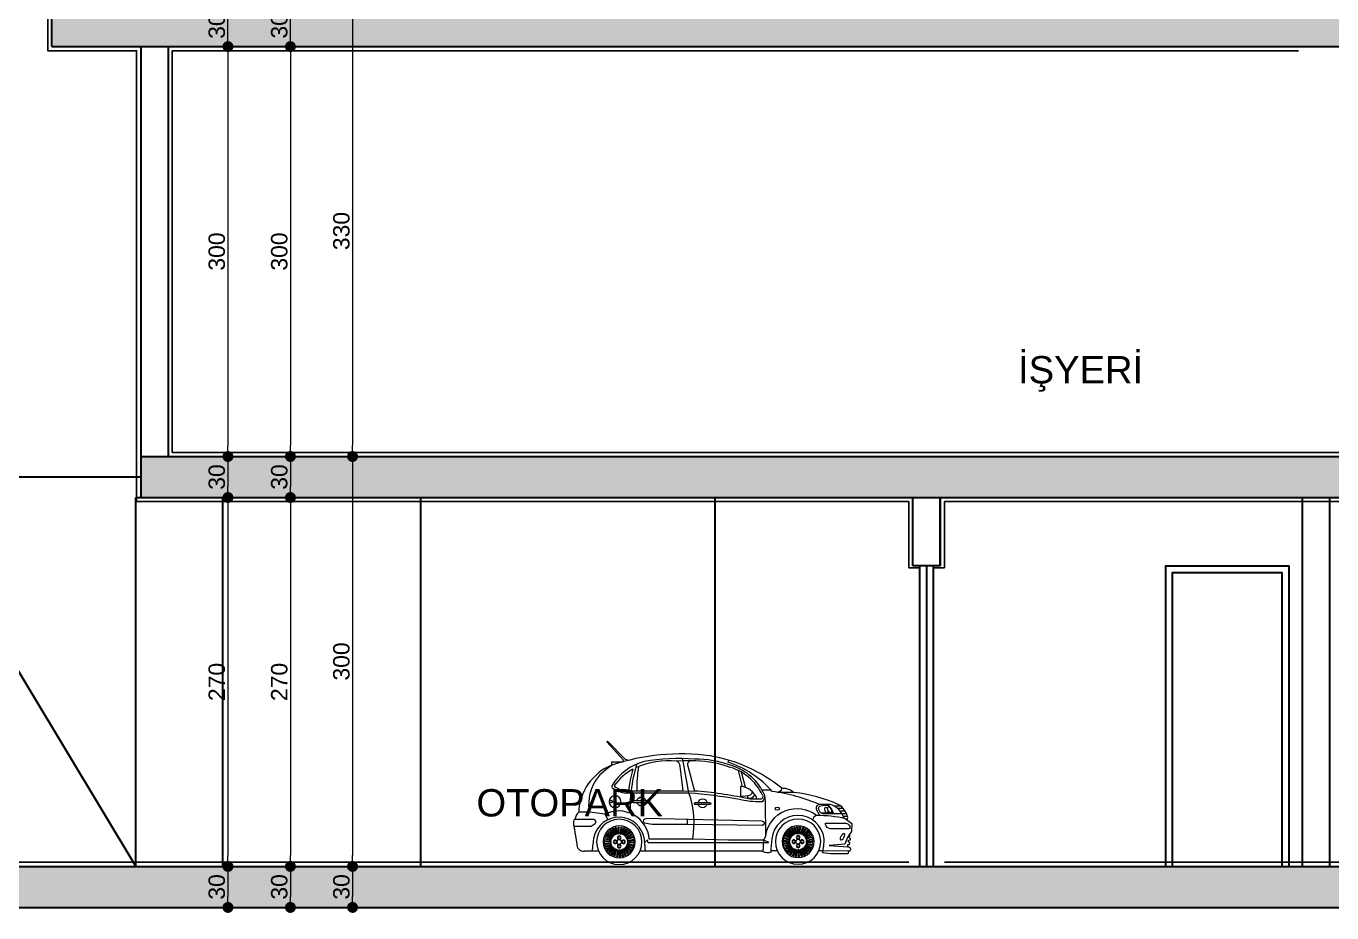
# Model space of a CAD drawing. Header units: millimetres. Extents: x 38129 to 72024, y -56282 to 16512.
# Drawn here: x 41057.2 to 41296.1, y -44287 to -44124.8 of the extents above; entities that cross this region are included whole.
import ezdxf

# ---------------------------------------------------------------- set-up
doc = ezdxf.new("R2010")
doc.units = ezdxf.units.MM
for name, color, linetype, lineweight in [('DIŞÖLÇÜ', 37, 'Continuous', 0), ('DUVAR', 255, 'Continuous', 30), ('GOR_03', 149, 'Continuous', 9), ('KAPI', 4, 'Continuous', 30), ('mahal', 7, 'Continuous', 5), ('pencere', 195, 'Continuous', 30), ('TARAMA', 252, 'Continuous', 0), ('ölçü İÇ', 31, 'Continuous', 0)]:
    doc.layers.add(name, color=color, linetype=linetype, lineweight=lineweight)
doc.layers.add('sıva', color=41, linetype='Continuous')
doc.styles.add('icdisolcu_yazi', font='arial.ttf')
doc.styles.get("Standard").update_dxf_attribs({"font": 'arial.ttf'})
doc.dimstyles.new('İç Ölçü', dxfattribs={"dimtxt": 12, "dimasz": 8, "dimexe": 5, "dimexo": 0, "dimgap": 2, "dimtad": 1, "dimdec": 0, "dimzin": 12, "dimdsep": 46, "dimtxsty": 'icdisolcu_yazi', "dimblk": 'DOT', "dimcen": 8, "dimdle": 5, "dimclrd": 256, "dimclre": 256, "dimclrt": 7, "dimadec": 0, "dimazin": 3, "dimtfac": 1, "dimtdec": 0, "dimtix": 1, "dimtmove": 2, "dimatfit": 3, "dimldrblk": 'DOT', "dimfxl": 0, "dimtolj": 1, "dimtzin": 0, "dimlwd": -1, "dimlwe": -1, "dimarcsym": 0})
pattern_1 = [(45, (14030.6725, -61387.9235), (-4.4901281, 4.4901281), []), (45, (14035.1626, -61387.9235), (-4.4901281, 4.4901281), [3.175, -1.5875])]

# ---------------------------------------------------------------- blocks, each defined once
blk = doc.blocks.new('_Dot')
at = {"color": 0, "lineweight": -2}
blk.add_line((-0.5, 0), (-1, 0), dxfattribs=at)
at = {"color": 0, "lineweight": 30, "const_width": 0.5}
blk.add_lwpolyline([(-0.25, 0, 1), (0.25, 0, 1)], format="xyb", close=True, dxfattribs=at)
blk = doc.blocks.new('*D2751')
at = {"layer": 'Defpoints', "color": 0, "transparency": 16777216}
for p in [(48133.45, -86358.94), (48133.45, -86358.94), (48133.45, -86388.94)]:
    blk.add_point(p, dxfattribs=at)
at = {"layer": 'ölçü İÇ', "transparency": 16777216}
for p, q in [((48133.45, -86358.94), (48138.45, -86358.94)), ((48133.45, -86388.94), (48138.45, -86388.94))]:
    blk.add_line(p, q, dxfattribs=at)
at = {"layer": 'ölçü İÇ', "linetype": 'Continuous', "transparency": 16777216}
blk.add_line((48133.45, -86380.94), (48133.45, -86366.94), dxfattribs=at)
at = {"layer": 'ölçü İÇ', "transparency": 16777216, "xscale": 8, "yscale": 8, "zscale": 8}
for p, rotation in [((48133.45, -86358.94), 90), ((48133.45, -86388.94), 270)]:
    blk.add_blockref('_Dot', p, dxfattribs=dict(at, rotation=rotation))
at = {"layer": 'ölçü İÇ', "color": 7, "transparency": 16777216, "insert": (48125.32, -86373.94), "char_height": 12, "attachment_point": 5, "rotation": 90, "style": 'icdisolcu_yazi'}
blk.add_mtext('\\A1;30', dxfattribs=at)
blk = doc.blocks.new('*D2758')
at = {"layer": 'Defpoints', "color": 0, "transparency": 16777216}
for p in [(48178.55, -86358.54), (48179.16, -86358.54), (48179.16, -86388.94)]:
    blk.add_point(p, dxfattribs=at)
at = {"layer": 'ölçü İÇ', "transparency": 16777216}
for p, q in [((48178.55, -86358.54), (48184.16, -86358.54)), ((48179.16, -86388.94), (48184.16, -86388.94))]:
    blk.add_line(p, q, dxfattribs=at)
at = {"layer": 'ölçü İÇ', "linetype": 'Continuous', "transparency": 16777216}
blk.add_line((48179.16, -86380.94), (48179.16, -86366.54), dxfattribs=at)
at = {"layer": 'ölçü İÇ', "transparency": 16777216, "xscale": 8, "yscale": 8, "zscale": 8}
for p, rotation in [((48179.16, -86358.54), 90), ((48179.16, -86388.94), 270)]:
    blk.add_blockref('_Dot', p, dxfattribs=dict(at, rotation=rotation))
at = {"layer": 'ölçü İÇ', "color": 7, "transparency": 16777216, "insert": (48171.03, -86373.74), "char_height": 12, "attachment_point": 5, "rotation": 90, "style": 'icdisolcu_yazi'}
blk.add_mtext('\\A1;30', dxfattribs=at)
blk = doc.blocks.new('*D2817')
at = {"layer": 'Defpoints', "color": 0, "transparency": 16777216}
for p in [(48179.16, -86388.94), (48179.16, -86688.94), (48179.16, -86688.94)]:
    blk.add_point(p, dxfattribs=at)
at = {"layer": 'ölçü İÇ', "transparency": 16777216}
for p, q in [((48179.16, -86388.94), (48184.16, -86388.94)), ((48179.16, -86688.94), (48184.16, -86688.94))]:
    blk.add_line(p, q, dxfattribs=at)
at = {"layer": 'ölçü İÇ', "linetype": 'Continuous', "transparency": 16777216}
blk.add_line((48179.16, -86396.94), (48179.16, -86680.94), dxfattribs=at)
at = {"layer": 'ölçü İÇ', "transparency": 16777216, "xscale": 8, "yscale": 8, "zscale": 8}
for p, rotation in [((48179.16, -86388.94), 90), ((48179.16, -86688.94), 270)]:
    blk.add_blockref('_Dot', p, dxfattribs=dict(at, rotation=rotation))
at = {"layer": 'ölçü İÇ', "color": 7, "transparency": 16777216, "insert": (48171.03, -86538.94), "char_height": 12, "attachment_point": 5, "rotation": 90, "style": 'icdisolcu_yazi'}
blk.add_mtext('\\A1;300', dxfattribs=at)
blk = doc.blocks.new('*D2818')
at = {"layer": 'Defpoints', "color": 0, "transparency": 16777216}
for p in [(48179.16, -86688.94), (48179.16, -86718.94), (48179.16, -86718.94)]:
    blk.add_point(p, dxfattribs=at)
at = {"layer": 'ölçü İÇ', "transparency": 16777216}
for p, q in [((48179.16, -86688.94), (48184.16, -86688.94)), ((48179.16, -86718.94), (48184.16, -86718.94))]:
    blk.add_line(p, q, dxfattribs=at)
at = {"layer": 'ölçü İÇ', "linetype": 'Continuous', "transparency": 16777216}
blk.add_line((48179.16, -86696.94), (48179.16, -86710.94), dxfattribs=at)
at = {"layer": 'ölçü İÇ', "transparency": 16777216, "xscale": 8, "yscale": 8, "zscale": 8}
for p, rotation in [((48179.16, -86688.94), 90), ((48179.16, -86718.94), 270)]:
    blk.add_blockref('_Dot', p, dxfattribs=dict(at, rotation=rotation))
at = {"layer": 'ölçü İÇ', "color": 7, "transparency": 16777216, "insert": (48171.03, -86703.94), "char_height": 12, "attachment_point": 5, "rotation": 90, "style": 'icdisolcu_yazi'}
blk.add_mtext('\\A1;30', dxfattribs=at)
blk = doc.blocks.new('*D2819')
at = {"layer": 'Defpoints', "color": 0, "transparency": 16777216}
for p in [(48179.16, -86718.94), (48179.16, -86988.94), (48179.16, -86988.94)]:
    blk.add_point(p, dxfattribs=at)
at = {"layer": 'ölçü İÇ', "transparency": 16777216}
for p, q in [((48179.16, -86718.94), (48184.16, -86718.94)), ((48179.16, -86988.94), (48184.16, -86988.94))]:
    blk.add_line(p, q, dxfattribs=at)
at = {"layer": 'ölçü İÇ', "linetype": 'Continuous', "transparency": 16777216}
blk.add_line((48179.16, -86726.94), (48179.16, -86980.94), dxfattribs=at)
at = {"layer": 'ölçü İÇ', "transparency": 16777216, "xscale": 8, "yscale": 8, "zscale": 8}
for p, rotation in [((48179.16, -86718.94), 90), ((48179.16, -86988.94), 270)]:
    blk.add_blockref('_Dot', p, dxfattribs=dict(at, rotation=rotation))
at = {"layer": 'ölçü İÇ', "color": 7, "transparency": 16777216, "insert": (48171.04, -86853.94), "char_height": 12, "attachment_point": 5, "rotation": 90, "style": 'icdisolcu_yazi'}
blk.add_mtext('\\A1;270', dxfattribs=at)
blk = doc.blocks.new('*D2820')
at = {"layer": 'Defpoints', "color": 0, "transparency": 16777216}
for p in [(48179.16, -86988.94), (48179.16, -87018.94), (48179.16, -87018.94)]:
    blk.add_point(p, dxfattribs=at)
at = {"layer": 'ölçü İÇ', "transparency": 16777216}
for p, q in [((48179.16, -86988.94), (48184.16, -86988.94)), ((48179.16, -87018.94), (48184.16, -87018.94))]:
    blk.add_line(p, q, dxfattribs=at)
at = {"layer": 'ölçü İÇ', "linetype": 'Continuous', "transparency": 16777216}
blk.add_line((48179.16, -86996.94), (48179.16, -87010.94), dxfattribs=at)
at = {"layer": 'ölçü İÇ', "transparency": 16777216, "xscale": 8, "yscale": 8, "zscale": 8}
for p, rotation in [((48179.16, -86988.94), 90), ((48179.16, -87018.94), 270)]:
    blk.add_blockref('_Dot', p, dxfattribs=dict(at, rotation=rotation))
at = {"layer": 'ölçü İÇ', "color": 7, "transparency": 16777216, "insert": (48171.03, -87003.94), "char_height": 12, "attachment_point": 5, "rotation": 90, "style": 'icdisolcu_yazi'}
blk.add_mtext('\\A1;30', dxfattribs=at)
blk = doc.blocks.new('*D2821')
at = {"layer": 'Defpoints', "color": 0, "transparency": 16777216}
for p in [(48224.61, -86358.94), (48224.61, -86688.94), (48224.61, -86688.94)]:
    blk.add_point(p, dxfattribs=at)
at = {"layer": 'ölçü İÇ', "transparency": 16777216}
for p, q in [((48224.61, -86358.94), (48229.61, -86358.94)), ((48224.61, -86688.94), (48229.61, -86688.94))]:
    blk.add_line(p, q, dxfattribs=at)
at = {"layer": 'ölçü İÇ', "linetype": 'Continuous', "transparency": 16777216}
blk.add_line((48224.61, -86366.94), (48224.61, -86680.94), dxfattribs=at)
at = {"layer": 'ölçü İÇ', "transparency": 16777216, "xscale": 8, "yscale": 8, "zscale": 8}
for p, rotation in [((48224.61, -86358.94), 90), ((48224.61, -86688.94), 270)]:
    blk.add_blockref('_Dot', p, dxfattribs=dict(at, rotation=rotation))
at = {"layer": 'ölçü İÇ', "color": 7, "transparency": 16777216, "insert": (48216.48, -86523.94), "char_height": 12, "attachment_point": 5, "rotation": 90, "style": 'icdisolcu_yazi'}
blk.add_mtext('\\A1;330', dxfattribs=at)
blk = doc.blocks.new('*D2822')
at = {"layer": 'Defpoints', "color": 0, "transparency": 16777216}
for p in [(48224.61, -86688.94), (48224.61, -86988.94), (48224.61, -86988.94)]:
    blk.add_point(p, dxfattribs=at)
at = {"layer": 'ölçü İÇ', "transparency": 16777216}
for p, q in [((48224.61, -86688.94), (48229.61, -86688.94)), ((48224.61, -86988.94), (48229.61, -86988.94))]:
    blk.add_line(p, q, dxfattribs=at)
at = {"layer": 'ölçü İÇ', "linetype": 'Continuous', "transparency": 16777216}
blk.add_line((48224.61, -86696.94), (48224.61, -86980.94), dxfattribs=at)
at = {"layer": 'ölçü İÇ', "transparency": 16777216, "xscale": 8, "yscale": 8, "zscale": 8}
for p, rotation in [((48224.61, -86688.94), 90), ((48224.61, -86988.94), 270)]:
    blk.add_blockref('_Dot', p, dxfattribs=dict(at, rotation=rotation))
at = {"layer": 'ölçü İÇ', "color": 7, "transparency": 16777216, "insert": (48216.48, -86838.94), "char_height": 12, "attachment_point": 5, "rotation": 90, "style": 'icdisolcu_yazi'}
blk.add_mtext('\\A1;300', dxfattribs=at)
blk = doc.blocks.new('*D2823')
at = {"layer": 'Defpoints', "color": 0, "transparency": 16777216}
for p in [(48224.61, -86988.94), (48224.61, -87018.94), (48224.61, -87018.94)]:
    blk.add_point(p, dxfattribs=at)
at = {"layer": 'ölçü İÇ', "transparency": 16777216}
for p, q in [((48224.61, -86988.94), (48229.61, -86988.94)), ((48224.61, -87018.94), (48229.61, -87018.94))]:
    blk.add_line(p, q, dxfattribs=at)
at = {"layer": 'ölçü İÇ', "linetype": 'Continuous', "transparency": 16777216}
blk.add_line((48224.61, -86996.94), (48224.61, -87010.94), dxfattribs=at)
at = {"layer": 'ölçü İÇ', "transparency": 16777216, "xscale": 8, "yscale": 8, "zscale": 8}
for p, rotation in [((48224.61, -86988.94), 90), ((48224.61, -87018.94), 270)]:
    blk.add_blockref('_Dot', p, dxfattribs=dict(at, rotation=rotation))
at = {"layer": 'ölçü İÇ', "color": 7, "transparency": 16777216, "insert": (48216.48, -87003.94), "char_height": 12, "attachment_point": 5, "rotation": 90, "style": 'icdisolcu_yazi'}
blk.add_mtext('\\A1;30', dxfattribs=at)
blk = doc.blocks.new('*D2827')
at = {"layer": 'Defpoints', "color": 0, "transparency": 16777216}
for p in [(48133.45, -86388.94), (48133.45, -86688.94), (48133.45, -86688.94)]:
    blk.add_point(p, dxfattribs=at)
at = {"layer": 'ölçü İÇ', "transparency": 16777216}
for p, q in [((48133.45, -86388.94), (48138.45, -86388.94)), ((48133.45, -86688.94), (48138.45, -86688.94))]:
    blk.add_line(p, q, dxfattribs=at)
at = {"layer": 'ölçü İÇ', "linetype": 'Continuous', "transparency": 16777216}
blk.add_line((48133.45, -86396.94), (48133.45, -86680.94), dxfattribs=at)
at = {"layer": 'ölçü İÇ', "transparency": 16777216, "xscale": 8, "yscale": 8, "zscale": 8}
for p, rotation in [((48133.45, -86388.94), 90), ((48133.45, -86688.94), 270)]:
    blk.add_blockref('_Dot', p, dxfattribs=dict(at, rotation=rotation))
at = {"layer": 'ölçü İÇ', "color": 7, "transparency": 16777216, "insert": (48125.32, -86538.94), "char_height": 12, "attachment_point": 5, "rotation": 90, "style": 'icdisolcu_yazi'}
blk.add_mtext('\\A1;300', dxfattribs=at)
blk = doc.blocks.new('*D2828')
at = {"layer": 'Defpoints', "color": 0, "transparency": 16777216}
for p in [(48133.45, -86688.94), (48133.45, -86718.94), (48133.45, -86718.94)]:
    blk.add_point(p, dxfattribs=at)
at = {"layer": 'ölçü İÇ', "transparency": 16777216}
for p, q in [((48133.45, -86688.94), (48138.45, -86688.94)), ((48133.45, -86718.94), (48138.45, -86718.94))]:
    blk.add_line(p, q, dxfattribs=at)
at = {"layer": 'ölçü İÇ', "linetype": 'Continuous', "transparency": 16777216}
blk.add_line((48133.45, -86696.94), (48133.45, -86710.94), dxfattribs=at)
at = {"layer": 'ölçü İÇ', "transparency": 16777216, "xscale": 8, "yscale": 8, "zscale": 8}
for p, rotation in [((48133.45, -86688.94), 90), ((48133.45, -86718.94), 270)]:
    blk.add_blockref('_Dot', p, dxfattribs=dict(at, rotation=rotation))
at = {"layer": 'ölçü İÇ', "color": 7, "transparency": 16777216, "insert": (48125.32, -86703.94), "char_height": 12, "attachment_point": 5, "rotation": 90, "style": 'icdisolcu_yazi'}
blk.add_mtext('\\A1;30', dxfattribs=at)
blk = doc.blocks.new('*D2829')
at = {"layer": 'Defpoints', "color": 0, "transparency": 16777216}
for p in [(48133.45, -86718.94), (48133.45, -86988.94), (48133.45, -86988.94)]:
    blk.add_point(p, dxfattribs=at)
at = {"layer": 'ölçü İÇ', "transparency": 16777216}
for p, q in [((48133.45, -86718.94), (48138.45, -86718.94)), ((48133.45, -86988.94), (48138.45, -86988.94))]:
    blk.add_line(p, q, dxfattribs=at)
at = {"layer": 'ölçü İÇ', "linetype": 'Continuous', "transparency": 16777216}
blk.add_line((48133.45, -86726.94), (48133.45, -86980.94), dxfattribs=at)
at = {"layer": 'ölçü İÇ', "transparency": 16777216, "xscale": 8, "yscale": 8, "zscale": 8}
for p, rotation in [((48133.45, -86718.94), 90), ((48133.45, -86988.94), 270)]:
    blk.add_blockref('_Dot', p, dxfattribs=dict(at, rotation=rotation))
at = {"layer": 'ölçü İÇ', "color": 7, "transparency": 16777216, "insert": (48125.32, -86853.94), "char_height": 12, "attachment_point": 5, "rotation": 90, "style": 'icdisolcu_yazi'}
blk.add_mtext('\\A1;270', dxfattribs=at)
blk = doc.blocks.new('*D2830')
at = {"layer": 'Defpoints', "color": 0, "transparency": 16777216}
for p in [(48133.45, -86988.94), (48133.45, -87018.94), (48133.45, -87018.94)]:
    blk.add_point(p, dxfattribs=at)
at = {"layer": 'ölçü İÇ', "transparency": 16777216}
for p, q in [((48133.45, -86988.94), (48138.45, -86988.94)), ((48133.45, -87018.94), (48138.45, -87018.94))]:
    blk.add_line(p, q, dxfattribs=at)
at = {"layer": 'ölçü İÇ', "linetype": 'Continuous', "transparency": 16777216}
blk.add_line((48133.45, -86996.94), (48133.45, -87010.94), dxfattribs=at)
at = {"layer": 'ölçü İÇ', "transparency": 16777216, "xscale": 8, "yscale": 8, "zscale": 8}
for p, rotation in [((48133.45, -86988.94), 90), ((48133.45, -87018.94), 270)]:
    blk.add_blockref('_Dot', p, dxfattribs=dict(at, rotation=rotation))
at = {"layer": 'ölçü İÇ', "color": 7, "transparency": 16777216, "insert": (48125.32, -87003.94), "char_height": 12, "attachment_point": 5, "rotation": 90, "style": 'icdisolcu_yazi'}
blk.add_mtext('\\A1;30', dxfattribs=at)
blk = doc.blocks.new('saxo1')
at = {"layer": 'GOR_03'}
for p, q in [((58, 87.5), (59, 85.9)), ((89.6, 86.9), (96.4, 86.9)), ((96.4, 86.9), (101.8, 86.6)), ((6.4, 62.5), (3.1, 60.4)), ((3.1, 60.4), (17.3, 60.4)), ((10.7, 63.8), (6.4, 62.5)), ((13.6, 63.8), (10.7, 63.8)), ((14, 62.2), (13.6, 63.8)), ((17.3, 60.4), (14, 62.2)), ((22.5, 62.2), (30.1, 62.2)), ((42, 55.9), (42, 57.9)), ((96.5, 61.9), (86.9, 61.6)), ((74.1, 51.8), (86.2, 51.8)), ((74.1, 50.2), (86.2, 50.2)), ((125.5, 53.4), (137.6, 53.4)), ((125.5, 51.8), (137.6, 51.8)), ((156.5, 53.7), (158.5, 53.7)), ((156.5, 52), (158.5, 52)), ((-29.5, 43), (-19.3, 43)), ((92.8, 33.9), (92.8, 37.8)), ((162.2, 42.2), (159.7, 37.7)), ((-11.9, 22.6), (-6.6, 21)), ((-6.4, 21.6), (-11.5, 23.8)), ((-11, 24.9), (-6.1, 22.2)), ((-5.7, 22.8), (-10.4, 25.9)), ((-9.6, 26.9), (-5.3, 23.4)), ((-4.9, 23.9), (-8.8, 27.8)), ((-7.9, 28.6), (-4.4, 24.3)), ((-3.8, 24.7), (-6.9, 29.4)), ((-5.9, 30), (-3.2, 25.1)), ((-2.6, 25.4), (-4.8, 30.5)), ((-3.6, 30.9), (-2, 25.6)), ((-1.3, 25.7), (-2.4, 31.2)), ((-1.2, 31.4), (-0.7, 25.8)), ((0, 25.9), (0, 31.5)), ((1.2, 31.4), (0.7, 25.8)), ((1.3, 25.7), (2.4, 31.2)), ((3.6, 30.9), (2, 25.6)), ((2.6, 25.4), (4.8, 30.5)), ((5.9, 30), (3.2, 25.1)), ((3.8, 24.7), (6.9, 29.4)), ((7.9, 28.6), (4.4, 24.3)), ((4.9, 23.9), (8.8, 27.8)), ((9.6, 26.9), (5.3, 23.4)), ((5.7, 22.8), (10.4, 25.9)), ((11, 24.9), (6.1, 22.2)), ((6.4, 21.6), (11.5, 23.8)), ((11.9, 22.6), (6.6, 21)), ((138.1, 22.6), (143.5, 21)), ((143.7, 21.6), (138.6, 23.8)), ((139.1, 24.9), (144, 22.2)), ((144.3, 22.8), (139.7, 25.9)), ((140.4, 26.9), (144.7, 23.4)), ((145.2, 23.9), (141.3, 27.8)), ((142.2, 28.6), (145.7, 24.3)), ((146.2, 24.7), (143.1, 29.4)), ((144.2, 30), (146.8, 25.1)), ((147.4, 25.4), (145.3, 30.5)), ((146.4, 30.9), (148.1, 25.6)), ((148.7, 25.7), (147.6, 31.2)), ((148.8, 31.4), (149.4, 25.8)), ((150.1, 25.9), (150.1, 31.5)), ((151.3, 31.4), (150.7, 25.8)), ((151.4, 25.7), (152.5, 31.2)), ((153.7, 30.9), (152.1, 25.6)), ((152.7, 25.4), (154.8, 30.5)), ((155.9, 30), (153.3, 25.1)), ((153.9, 24.7), (157, 29.4)), ((158, 28.6), (154.4, 24.3)), ((154.9, 23.9), (158.9, 27.8)), ((159.7, 26.9), (155.4, 23.4)), ((155.8, 22.8), (160.4, 25.9)), ((161.1, 24.9), (156.1, 22.2)), ((156.4, 21.6), (161.6, 23.8)), ((162, 22.6), (156.7, 21)), ((-20.9, 11.2), (-17.3, 11.2)), ((-6.9, 19), (-12.5, 19)), ((-12.4, 20.2), (-6.9, 19.7)), ((-12.4, 17.8), (-6.9, 18.3)), ((-6.8, 20.3), (-12.2, 21.4)), ((-6.8, 17.6), (-12.2, 16.6)), ((-11.9, 15.4), (-6.6, 17)), ((-6.4, 16.4), (-11.5, 14.2)), ((-11, 13.1), (-6.1, 15.7)), ((-5.7, 15.2), (-10.4, 12.1)), ((-9.6, 11.1), (-5.3, 14.6)), ((-4.9, 14.1), (-8.8, 10.2)), ((-7.9, 9.4), (-4.4, 13.7)), ((-3.8, 13.3), (-6.9, 8.6)), ((-5.9, 8), (-3.2, 12.9)), ((-2.6, 12.6), (-4.8, 7.5)), ((-3.6, 7.1), (-2, 12.4)), ((-1.3, 12.2), (-2.4, 6.8)), ((-1.2, 6.6), (-0.7, 12.1)), ((0, 12.1), (0, 6.5)), ((1.2, 6.6), (0.7, 12.1)), ((1.3, 12.2), (2.4, 6.8)), ((3.6, 7.1), (2, 12.4)), ((2.6, 12.6), (4.8, 7.5)), ((5.9, 8), (3.2, 12.9)), ((3.8, 13.3), (6.9, 8.6)), ((7.9, 9.4), (4.4, 13.7)), ((4.9, 14.1), (8.8, 10.2)), ((9.6, 11.1), (5.3, 14.6)), ((5.7, 15.2), (10.4, 12.1)), ((11, 13.1), (6.1, 15.7)), ((6.4, 16.4), (11.5, 14.2)), ((11.9, 15.4), (6.6, 17)), ((6.8, 20.3), (12.2, 21.4)), ((6.8, 17.6), (12.2, 16.6)), ((12.4, 20.2), (6.9, 19.7)), ((6.9, 19), (12.5, 19)), ((12.4, 17.8), (6.9, 18.3)), ((17.3, 11.2), (23, 11.2)), ((29.1, 11.2), (132.7, 11.2)), ((143.2, 19), (137.6, 19)), ((137.7, 20.2), (143.2, 19.7)), ((137.7, 17.8), (143.2, 18.3)), ((143.3, 20.3), (137.8, 21.4)), ((143.3, 17.6), (137.8, 16.6)), ((138.1, 15.4), (143.5, 17)), ((143.7, 16.4), (138.6, 14.2)), ((139.1, 13.1), (144, 15.7)), ((144.3, 15.2), (139.7, 12.1)), ((140.4, 11.1), (144.7, 14.6)), ((145.2, 14.1), (141.3, 10.2)), ((142.2, 9.4), (145.7, 13.7)), ((146.2, 13.3), (143.1, 8.6)), ((144.2, 8), (146.8, 12.9)), ((147.4, 12.6), (145.3, 7.5)), ((146.4, 7.1), (148.1, 12.4)), ((148.7, 12.2), (147.6, 6.8)), ((148.8, 6.6), (149.4, 12.1)), ((150.1, 12.1), (150.1, 6.5)), ((151.3, 6.6), (150.7, 12.1)), ((151.4, 12.2), (152.5, 6.8)), ((153.7, 7.1), (152.1, 12.4)), ((152.7, 12.6), (154.8, 7.5)), ((155.9, 8), (153.3, 12.9)), ((153.9, 13.3), (157, 8.6)), ((158, 9.4), (154.4, 13.7)), ((154.9, 14.1), (158.9, 10.2)), ((159.7, 11.1), (155.4, 14.6)), ((155.8, 15.2), (160.4, 12.1)), ((161.1, 13.1), (156.1, 15.7)), ((156.4, 16.4), (161.6, 14.2)), ((162, 15.4), (156.7, 17)), ((156.8, 20.3), (162.3, 21.4)), ((156.8, 17.6), (162.3, 16.6)), ((162.5, 20.2), (156.9, 19.7)), ((162.5, 17.8), (156.9, 18.3)), ((157, 19), (162.5, 19)), ((167.4, 11.2), (179.5, 11.2))]:
    blk.add_line(p, q, dxfattribs=at)
for points in [[(156.2, 83.4), (156.2, 86.2), (146.9, 86.2), (146.5, 87.7), (160.4, 103), (159.9, 103.5), (144.9, 88.5), (141.7, 87.6)], [(44.2, 64.7), (47.4, 77.4)], [(46.5, 65.3), (49.9, 78.7)], [(-39.6, 44.5), (-35.5, 44.5)], [(-38, 46.7), (-33.4, 46.7)], [(-29.8, 49.1), (-35.5, 49.1)], [(-38.1, 40.3), (-41.5, 40.3)], [(-40.7, 42.3), (-37, 42.3)], [(30, 36.2), (92, 37.7), (127.6, 38.7)], [(127.6, 34.6), (122.5, 33.9), (92.8, 33.9), (30, 32.8)], [(-41.6, 14.7), (-41.7, 16.6), (-43.1, 16.7), (-43.3, 17.9), (-42.4, 18.8), (-42.4, 20.2), (-43.9, 20.4), (-44, 21.4), (-43.2, 22.2), (-43.6, 25.9)], [(-43.2, 10.9), (-42.5, 10.9), (-20.9, 11.2)], [(28.7, 20.2), (25.6, 19.3), (24.9, 18.1), (125.8, 18.1), (126.5, 20.8), (128.8, 18.5)], [(-20.6, 9.9), (-27.4, 8.9), (-41.9, 8.9), (-42.5, 10.9)]]:
    blk.add_lwpolyline(points, dxfattribs=at)
for points in [[(13.6, 63.8, -0.132782), (73.8, 91.1, -0.114873), (156.2, 83.4, -0.295801), (184.1, 43.9, -2.557546)], [(27.2, 52.9), (27.9, 57.7, -0.222684), (55.8, 82.9, -0.086429), (86.9, 88.5, -0.057147), (129.1, 86.4, -0.198482), (156, 66.4, -0.276512), (156, 64.4, -0.138097), (144.2, 60.1), (91.5, 60.1, 0.029615), (50.4, 54.9, -0.066055), (30.2, 52.8, -0.309453), (27.9, 57.7, -4.661764)], [(88.3, 21.3, -0.119191), (91.5, 60.1), (96, 84.9), (96.8, 88.9)], [(-18, 50.2, -0.067917), (21.6, 61.1, -0.136341), (59, 85.9, -0.136341)], [(29.9, 58.1, -0.230185), (59.2, 82.1, -0.087971), (89.6, 86.9, -0.459975), (92.7, 83.5), (86.9, 61.6)], [(140.1, 61.9), (96.5, 61.9), (99, 82.5, -0.286816), (101.8, 86.6, -0.12495), (136.3, 81.2)], [(135.4, 84.2, -0.042363), (140.1, 61.9, 0.077992), (140.7, 60.1), (141.2, 43.2)], [(138.7, 80, -0.122939), (153.9, 66.5, -0.30724), (153.9, 65.5, -0.149865), (142.8, 61.9), (142.3, 61.9)], [(138.7, 80, -0.034201), (142.3, 61.9)], [(175, 43.9, 0.312773), (156.2, 83.4, 2.994927)], [(-41.2, 37.2), (-41.8, 39.1, -0.209217), (-33.8, 50.2, -0.067537), (3.1, 60.4, 1.363165)], [(29.9, 58.1, 0.451913), (31, 54.7, 0.050315), (42.7, 55.2, -0.03646), (86.9, 61.6, -0.03646)], [(35, 54.6, -0.24188), (35.4, 57.6, -0.106152), (41.5, 63.5, -0.117694), (48.4, 65.5), (48.4, 57.4, -0.081619), (40, 58.4, -0.190962), (38.1, 60.9, 1.73239)], [(42.7, 55.2), (42, 55.9, -0.476962), (36.3, 58.8, -0.476962)], [(-20.6, 9.9, -0.062526), (-21.8, 21.4, -0.895028), (22.1, 21.4, -0.024952), (23, 10.1, 0.173796), (29.2, 10.5), (28.7, 20.2), (27.2, 24, 0.578393), (-15.5, 41.1, 0.064335), (-39.6, 38.5), (-45, 34.1), (-44.9, 27.6, -0.105408), (-39.3, 16.9), (-26.2, 15.7), (-41.6, 14.7, 0.703838), (-43.2, 10.9)], [(-38.6, 38.7, -0.252378), (-26.9, 50.2), (-18, 50.2, -0.545855), (-15.5, 45.6), (-18, 41.1)], [(-37, 42.3), (-20.9, 42.3, 0.16599), (-18.5, 43.8), (-17.4, 45.9, 0.466756), (-19.1, 49.1), (-22.2, 49.5), (-25.3, 49.5, 0.116858), (-29.8, 42.3, 6.894462)], [(27.2, 24), (27.2, 52.9, 3.866713)], [(28.7, 20.2), (58.4, 20.2), (88.3, 21.3), (124.9, 21.3, -0.532808), (162.2, 42.2), (175, 43.9), (184.1, 43.9, -0.139106), (187.4, 37.9, -0.139106)], [(-42.5, 29.8), (-27, 29.8, 0.32672), (-23, 33.5), (-23, 34.6), (-39.3, 34.6, 0.452385), (-43.6, 30.2), (-42.5, 29.8)], [(-15.5, 41.1, -0.277283), (-12.3, 37.3, -0.277283)], [(128.2, 11.2), (129, 21, -0.837807), (171.4, 23, -0.022446), (172.9, 11.2, -0.022446)], [(171.5, 37.9), (187.4, 37.9, -0.334206), (188.5, 36.3), (188.5, 33.1, -0.281263), (187.9, 32.2), (173.6, 32.2), (170.4, 34.4, -0.650793), (171.5, 37.9, 6.799574)], [(187.9, 32.2, -0.027249), (187.6, 28.8), (185.8, 17.3, -0.449486), (179.5, 11.2)]]:
    blk.add_lwpolyline(points, format="xyb", dxfattribs=at)
for centre, radius in [((153.6, 52.8), 5.03), ((0, 19), 19), ((150.1, 19), 19), ((0, 19), 13.4), ((0, 22.5), 1.56), ((0, 22.5), 1.15), ((150.1, 19), 13.4), ((150.1, 22.5), 1.56), ((150.1, 22.5), 1.15), ((-3.5, 19), 1.56), ((-3.5, 19), 1.15), ((0, 19), 1.93), ((0, 15.5), 1.56), ((0, 15.5), 1.15), ((3.5, 19), 1.56), ((3.5, 19), 1.15), ((146.6, 19), 1.56), ((146.6, 19), 1.15), ((150.1, 19), 1.93), ((150.1, 15.5), 1.56), ((150.1, 15.5), 1.15), ((153.6, 19), 1.56), ((153.6, 19), 1.15)]:
    blk.add_circle(centre, radius, dxfattribs=at)
for centre, radius, start, end in [((8.9, 62.8), 126.2, 359.5734, 8.8619), ((80.1, 51.3), 3.74, 8.8, 171.2), ((131.5, 52.9), 3.74, 8.8, 171.2), ((74.1, 51), 0.823, 90, 270), ((80.1, 51.3), 3.74, 196.6762, 343.3238), ((86.2, 51), 0.823, 270, 90), ((125.5, 52.6), 0.823, 90, 270), ((131.5, 52.9), 3.74, 196.6762, 343.3238), ((137.6, 52.6), 0.823, 270, 90), ((156.5, 52.8), 0.866, 90, 270), ((30, 34.5), 1.69, 90, 271.9754), ((127.6, 36.6), 2.05, 270, 92.9495), ((0, 19), 12.5, 163.125, 168.75), ((0, 19), 12.5, 151.875, 157.5), ((0, 19), 12.5, 140.625, 146.25), ((0, 19), 12.5, 129.375, 135), ((0, 19), 12.5, 118.125, 123.75), ((0, 19), 6.89, 151.875, 157.5), ((0, 19), 6.89, 140.625, 146.25), ((0, 19), 6.89, 129.375, 135), ((0, 19), 12.5, 106.875, 112.5), ((0, 19), 6.89, 118.125, 123.75), ((0, 19), 6.89, 106.875, 112.5), ((0, 19), 12.5, 95.625, 101.25), ((0, 19), 6.89, 95.625, 101.25), ((0, 19), 12.5, 84.375, 90), ((0, 19), 6.89, 84.375, 90), ((0, 19), 6.89, 73.125, 78.75), ((0, 19), 12.5, 73.125, 78.75), ((0, 19), 6.89, 61.875, 67.5), ((0, 19), 6.89, 50.625, 56.25), ((0, 19), 12.5, 61.875, 67.5), ((0, 19), 6.89, 39.375, 45), ((0, 19), 6.89, 28.125, 33.75), ((0, 19), 12.5, 50.625, 56.25), ((0, 19), 12.5, 39.375, 45), ((0, 19), 12.5, 28.125, 33.75), ((0, 19), 12.5, 16.875, 22.5), ((150.1, 19), 12.5, 163.125, 168.75), ((150.1, 19), 12.5, 151.875, 157.5), ((150.1, 19), 12.5, 140.625, 146.25), ((150.1, 19), 12.5, 129.375, 135), ((150.1, 19), 12.5, 118.125, 123.75), ((150.1, 19), 6.89, 151.875, 157.5), ((150.1, 19), 6.89, 140.625, 146.25), ((150.1, 19), 6.89, 129.375, 135), ((150.1, 19), 12.5, 106.875, 112.5), ((150.1, 19), 6.89, 118.125, 123.75), ((150.1, 19), 6.89, 106.875, 112.5), ((150.1, 19), 12.5, 95.625, 101.25), ((150.1, 19), 6.89, 95.625, 101.25), ((150.1, 19), 12.5, 84.375, 90), ((150.1, 19), 6.89, 84.375, 90), ((150.1, 19), 6.89, 73.125, 78.75), ((150.1, 19), 12.5, 73.125, 78.75), ((150.1, 19), 6.89, 61.875, 67.5), ((150.1, 19), 6.89, 50.625, 56.25), ((150.1, 19), 12.5, 61.875, 67.5), ((150.1, 19), 6.89, 39.375, 45), ((150.1, 19), 6.89, 28.125, 33.75), ((150.1, 19), 12.5, 50.625, 56.25), ((150.1, 19), 12.5, 39.375, 45), ((150.1, 19), 12.5, 28.125, 33.75), ((150.1, 19), 12.5, 16.875, 22.5), ((0, 19), 12.5, 174.375, 180), ((0, 19), 12.5, 185.625, 191.25), ((0, 19), 12.5, 196.875, 202.5), ((0, 19), 12.5, 208.125, 213.75), ((0, 19), 12.5, 219.375, 225), ((0, 19), 6.89, 174.375, 180), ((0, 19), 6.89, 185.625, 191.25), ((0, 19), 6.89, 163.125, 168.75), ((0, 19), 6.89, 196.875, 202.5), ((0, 19), 6.89, 208.125, 213.75), ((0, 19), 6.89, 219.375, 225), ((0, 19), 6.89, 230.625, 236.25), ((0, 19), 6.89, 241.875, 247.5), ((0, 19), 6.89, 253.125, 258.75), ((0, 19), 6.89, 264.375, 270), ((0, 19), 6.89, 275.625, 281.25), ((0, 19), 6.89, 286.875, 292.5), ((0, 19), 6.89, 298.125, 303.75), ((0, 19), 6.89, 309.375, 315), ((0, 19), 6.89, 320.625, 326.25), ((0, 19), 6.89, 331.875, 337.5), ((0, 19), 6.89, 16.875, 22.5), ((0, 19), 6.89, 343.125, 348.75), ((0, 19), 6.89, 5.625, 11.25), ((0, 19), 6.89, 354.375, 0), ((0, 19), 12.5, 320.625, 326.25), ((0, 19), 12.5, 331.875, 337.5), ((0, 19), 12.5, 343.125, 348.75), ((0, 19), 12.5, 5.625, 11.25), ((0, 19), 12.5, 354.375, 0), ((150.1, 19), 12.5, 174.375, 180), ((150.1, 19), 12.5, 185.625, 191.25), ((150.1, 19), 12.5, 196.875, 202.5), ((150.1, 19), 12.5, 208.125, 213.75), ((150.1, 19), 12.5, 219.375, 225), ((150.1, 19), 6.89, 174.375, 180), ((150.1, 19), 6.89, 185.625, 191.25), ((150.1, 19), 6.89, 163.125, 168.75), ((150.1, 19), 6.89, 196.875, 202.5), ((150.1, 19), 6.89, 208.125, 213.75), ((150.1, 19), 6.89, 219.375, 225), ((150.1, 19), 6.89, 230.625, 236.25), ((150.1, 19), 6.89, 241.875, 247.5), ((150.1, 19), 6.89, 253.125, 258.75), ((150.1, 19), 6.89, 264.375, 270), ((150.1, 19), 6.89, 275.625, 281.25), ((150.1, 19), 6.89, 286.875, 292.5), ((150.1, 19), 6.89, 298.125, 303.75), ((150.1, 19), 6.89, 309.375, 315), ((150.1, 19), 6.89, 320.625, 326.25), ((150.1, 19), 6.89, 331.875, 337.5), ((150.1, 19), 6.89, 16.875, 22.5), ((150.1, 19), 6.89, 343.125, 348.75), ((150.1, 19), 6.89, 5.625, 11.25), ((150.1, 19), 6.89, 354.375, 0), ((150.1, 19), 12.5, 320.625, 326.25), ((150.1, 19), 12.5, 331.875, 337.5), ((150.1, 19), 12.5, 343.125, 348.75), ((150.1, 19), 12.5, 5.625, 11.25), ((150.1, 19), 12.5, 354.375, 0), ((0, 19), 12.5, 230.625, 236.25), ((0, 19), 12.5, 241.875, 247.5), ((0, 19), 12.5, 253.125, 258.75), ((0, 19), 12.5, 264.375, 270), ((0, 19), 12.5, 275.625, 281.25), ((0, 19), 12.5, 286.875, 292.5), ((0, 19), 12.5, 298.125, 303.75), ((0, 19), 12.5, 309.375, 315), ((150.1, 19), 12.5, 230.625, 236.25), ((150.1, 19), 12.5, 241.875, 247.5), ((150.1, 19), 12.5, 253.125, 258.75), ((150.1, 19), 12.5, 264.375, 270), ((150.1, 19), 12.5, 275.625, 281.25), ((150.1, 19), 12.5, 286.875, 292.5), ((150.1, 19), 12.5, 298.125, 303.75), ((150.1, 19), 12.5, 309.375, 315)]:
    blk.add_arc(centre, radius, start, end, dxfattribs=at)
blk.add_ellipse((-26.4, 45.7), major_axis=(1.1, 2.58), ratio=0.442834, start_param=5.179485, end_param=10.983282, dxfattribs=at)
for centre, major_axis, ratio in [((-23.8, 45.4), (0.77, 2.36), 0.549619), ((17.4, 46.7), (-2.05, 0), 0.462598), ((-37.3, 23.1), (-1.68, 2.55), 0.451756)]:
    blk.add_ellipse(centre, major_axis=major_axis, ratio=ratio, dxfattribs=at)
blk = doc.blocks.new('araç16')
at = {"xscale": 0.0049200000066776, "yscale": 0.0049200000066776, "zscale": 0.0049200000066776}
blk.add_blockref('saxo1', (-0.4344, -0.1048), dxfattribs=at)
blk = doc.blocks.new('MDKFDKFD')
at = {"layer": 'TARAMA'}
h = blk.add_hatch(dxfattribs=at)
h.set_pattern_fill('ANSI33', color=256)
h.set_pattern_definition([(45, (4939.406, -66086.696), (-4.4901281, 4.4901281), []), (45, (4943.896, -66086.696), (-4.4901281, 4.4901281), [3.175, -1.5875])])
h.paths.add_polyline_path([(49639.62, -86388.94), (49639.62, -86358.94), (48004.64, -86358.94), (48004.64, -86388.94)])
h = blk.add_hatch(dxfattribs=at)
h.set_pattern_fill('ANSI33', color=256)
h.set_pattern_definition(pattern_1)
h.paths.add_polyline_path([(49519.73, -86688.94), (48069.64, -86688.94), (48069.64, -86718.94), (49519.73, -86718.94)])
h = blk.add_hatch(dxfattribs=at)
h.set_pattern_fill('ANSI33', color=256)
h.set_pattern_definition(pattern_1)
h.paths.add_polyline_path([(49519.73, -86988.94), (47717.98, -86988.94), (47717.98, -87018.94), (49519.73, -87018.94)])
at = {"layer": 'DIŞÖLÇÜ'}
blk.add_line((48639.44, -86768.94), (48654.73, -86768.94), dxfattribs=at)
at = {"layer": 'DUVAR'}
for p, q in [((48004.64, -86388.94), (48004.64, -86278.94)), ((48004.64, -86388.94), (49639.62, -86388.94)), ((48069.64, -86388.94), (48069.64, -86718.94)), ((48089.64, -86388.94), (48089.64, -86688.94)), ((48069.64, -86688.94), (49519.73, -86688.94)), ((48066.09, -86718.94), (49519.73, -86718.94)), ((48069.64, -86718.94), (49519.73, -86718.94)), ((48634.64, -86768.94), (48634.64, -86718.94)), ((48654.64, -86768.94), (48654.64, -86718.94)), ((48654.73, -86768.94), (48654.73, -86718.94)), ((48919.73, -86988.94), (48919.73, -86718.94)), ((48939.73, -86988.94), (48939.73, -86718.94)), ((48654.73, -86768.94), (48634.64, -86768.94)), ((47717.98, -86988.94), (49519.73, -86988.94)), ((47717.98, -87018.94), (49519.73, -87018.94))]:
    blk.add_line(p, q, dxfattribs=at)
at = {"layer": 'KAPI'}
for p, q in [((48069.64, -86703.94), (47717.98, -86703.94)), ((47894.45, -86703.94), (48066.09, -86988.94)), ((48066.09, -86988.94), (48066.09, -86718.94)), ((48129.64, -86988.94), (48129.64, -86718.94)), ((48274.64, -86988.94), (48274.64, -86718.94)), ((48489.79, -86718.94), (48489.79, -86988.94))]:
    blk.add_line(p, q, dxfattribs=at)
for points in [[(48819.63, -86988.94), (48819.63, -86768.94), (48909.63, -86768.94), (48909.63, -86988.94)], [(48824.63, -86988.94), (48824.63, -86773.94), (48904.63, -86773.94), (48904.63, -86988.94)]]:
    blk.add_lwpolyline(points, dxfattribs=at)
at = {"layer": 'pencere'}
for p, q in [((48639.44, -86768.94), (48639.44, -86988.94)), ((48644.44, -86768.94), (48644.44, -86988.94)), ((48649.44, -86768.94), (48649.44, -86988.94))]:
    blk.add_line(p, q, dxfattribs=at)
at = {"layer": 'sıva'}
for p, q in [((48631.64, -86721.94), (48631.64, -86770.41)), ((48657.64, -86721.94), (48657.64, -86770.41)), ((48631.64, -86770.41), (48639.44, -86770.41)), ((48657.64, -86770.41), (48649.44, -86770.41))]:
    blk.add_line(p, q, dxfattribs=at)
for points in [[(48001.64, -86088.94), (48001.64, -86141.94), (48027.64, -86141.94), (48027.64, -86091.94), (48351.63, -86091.94), (48351.63, -86141.94), (48367.64, -86141.94), (48367.64, -86091.94), (48631.64, -86091.94), (48631.64, -86355.94), (48027.64, -86355.94), (48027.64, -86275.94), (48001.64, -86275.94), (48001.64, -86391.94), (48066.64, -86391.94), (48066.64, -86721.94), (48631.64, -86721.94)], [(49105.09, -86685.94), (48092.64, -86685.94), (48092.64, -86391.94), (48916.64, -86391.94)], [(48657.64, -86391.94), (48916.64, -86391.94)], [(48916.64, -86685.94), (48657.64, -86685.94)], [(48631.64, -86985.94), (47740.99, -86985.94), (47740.99, -86703.94)], [(48657.64, -86721.94), (49496.73, -86721.94), (49496.73, -86985.94), (48657.64, -86985.94)]]:
    blk.add_lwpolyline(points, dxfattribs=at)
at = {"layer": 'GOR_03', "extrusion": (0, 0, -1), "xscale": 177.2089244453118, "yscale": 177.2089244453118, "zscale": -177.2089244453118, "rotation": 359.9232724805764}
blk.add_blockref('araç16', (-48473.62, -86968.92), dxfattribs=at)
at = {"layer": 'mahal', "char_height": 20}
for s, insert, attachment_point in [('İŞYERİ', (48711.52, -86615.42), 1), ('OTOPARK', (48315.27, -86952.67), 7)]:
    blk.add_mtext_dynamic_manual_height_columns(s, width=250.3432, gutter_width=12.5, heights=[0], dxfattribs=dict(at, insert=insert, attachment_point=attachment_point))
at = {"layer": 'ölçü İÇ'}
for base, p1, p2, picture, middle in [((48133.45, -86358.94), (48133.45, -86388.94), (48133.45, -86358.94), '*D2751', (48125.32, -86373.94)), ((48179.16, -86358.54), (48179.16, -86388.94), (48178.55, -86358.54), '*D2758', (48171.03, -86373.74)), ((48224.61, -86688.94), (48224.61, -86358.94), (48224.61, -86688.94), '*D2821', (48216.48, -86523.94)), ((48133.45, -86688.94), (48133.45, -86388.94), (48133.45, -86688.94), '*D2827', (48125.32, -86538.94)), ((48179.16, -86688.94), (48179.16, -86388.94), (48179.16, -86688.94), '*D2817', (48171.03, -86538.94)), ((48133.45, -86718.94), (48133.45, -86688.94), (48133.45, -86718.94), '*D2828', (48125.32, -86703.94)), ((48179.16, -86718.94), (48179.16, -86688.94), (48179.16, -86718.94), '*D2818', (48171.03, -86703.94)), ((48224.61, -86988.94), (48224.61, -86688.94), (48224.61, -86988.94), '*D2822', (48216.48, -86838.94)), ((48133.45, -86988.94), (48133.45, -86718.94), (48133.45, -86988.94), '*D2829', (48125.32, -86853.94)), ((48179.16, -86988.94), (48179.16, -86718.94), (48179.16, -86988.94), '*D2819', (48171.04, -86853.94)), ((48133.45, -87018.94), (48133.45, -86988.94), (48133.45, -87018.94), '*D2830', (48125.32, -87003.94)), ((48179.16, -87018.94), (48179.16, -86988.94), (48179.16, -87018.94), '*D2820', (48171.03, -87003.94)), ((48224.61, -87018.94), (48224.61, -86988.94), (48224.61, -87018.94), '*D2823', (48216.48, -87003.94))]:
    dim = blk.add_linear_dim(base=base, p1=p1, p2=p2, angle=90, dimstyle='İç Ölçü', dxfattribs=at)
    dim.commit()
    dim.dimension.update_dxf_attribs({"geometry": picture, "text_midpoint": middle})
blk = doc.blocks.new('nfjfdj')
at = {"layer": 'DIŞÖLÇÜ', "xscale": 0.25, "yscale": 0.25, "zscale": 0.25}
blk.add_blockref('MDKFDKFD', (39338.41, -27653.81), dxfattribs=at)

msp = doc.modelspace()

# ---------------------------------------------------------------- block references
at = {"layer": 'DIŞÖLÇÜ'}
msp.add_blockref('nfjfdj', (-10277.62, 5122.52), dxfattribs=at)

doc.saveas('drawing.dxf')
